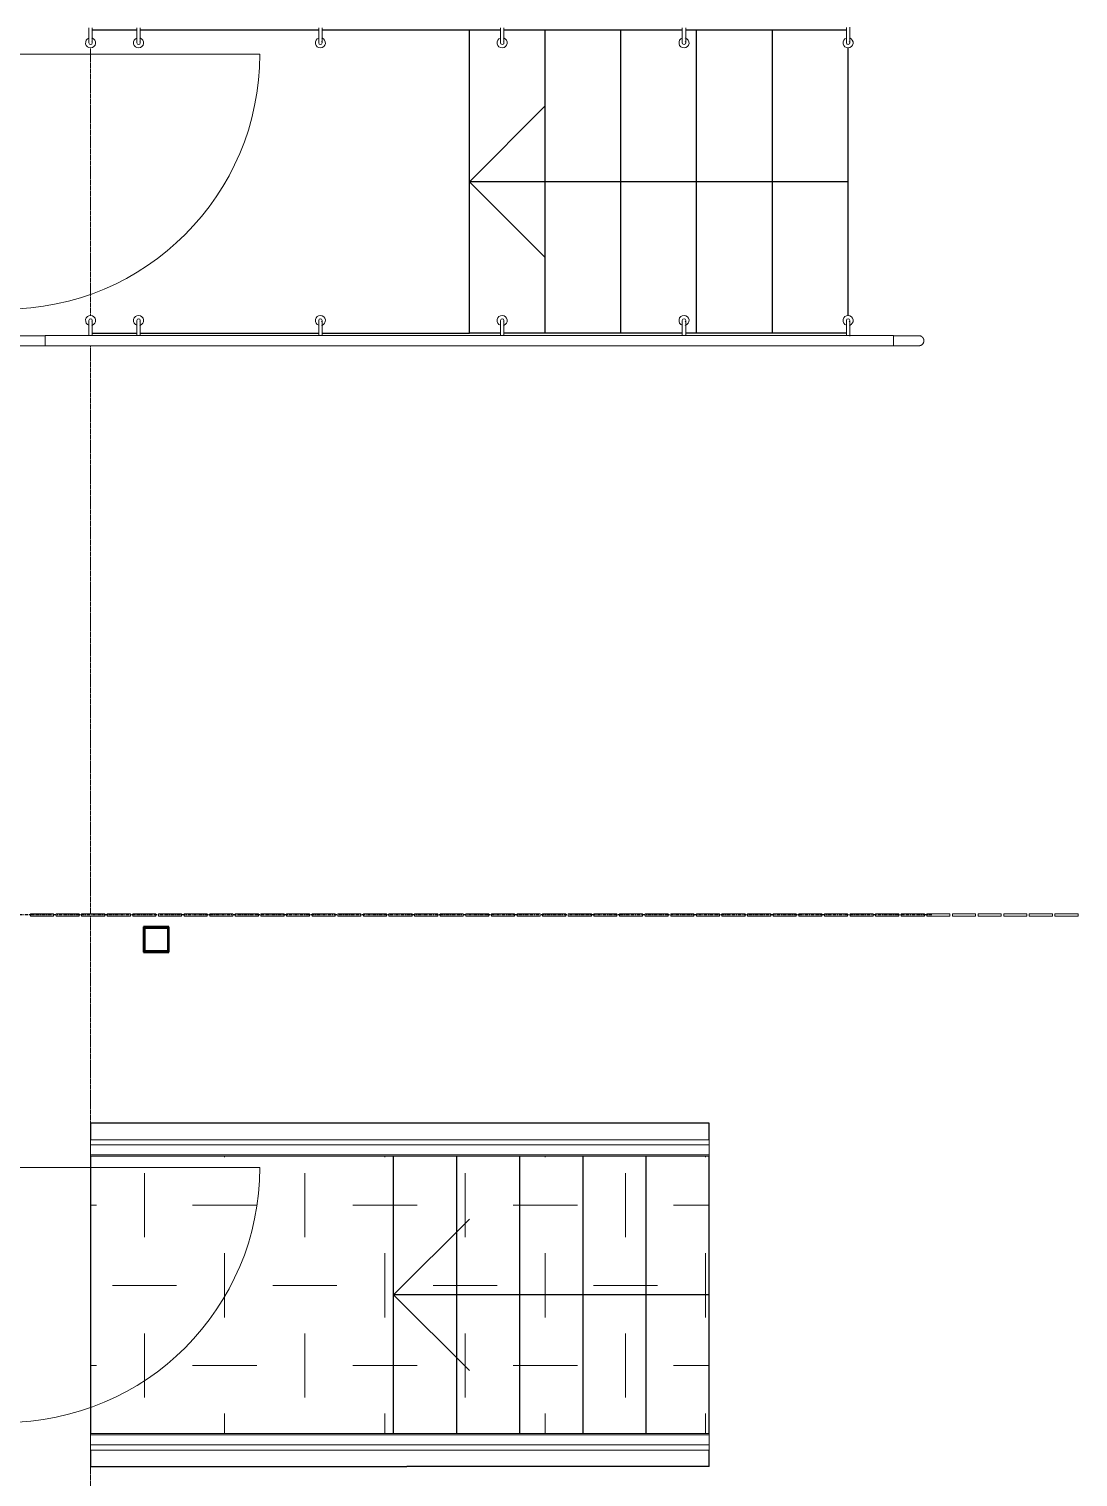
# Model space of a CAD drawing. Header units: millimetres. Extents: x 2140 to 223837, y 2113 to 170313.
# Drawn here: x 112557 to 116712, y 39531 to 45268 of the extents above; entities that cross this region are included whole.
import ezdxf

# ---------------------------------------------------------------- set-up
doc = ezdxf.new("R2010")
doc.units = ezdxf.units.MM
doc.linetypes.add('ADSK_Штриховая_ш3 п1_5', pattern=[4.5, 3, -1.5])
doc.linetypes.add('Линия сетки', pattern=[22.225, 12.7, -3.175, 3.175, -3.175])
for name, color, linetype, lineweight in [('A-DOOR', 7, 'Continuous', 18), ('A-GLAZ-CWMG', 7, 'Continuous', 18), ('S-COLS', 7, 'Continuous', 18), ('Балясины', 7, 'Continuous', 18), ('Верхние поручни', 7, 'Continuous', 18), ('Ограничения', 7, 'Continuous', 18), ('Поручни', 7, 'Continuous', 18)]:
    doc.layers.add(name, color=color, linetype=linetype, lineweight=lineweight)
doc.layers.add('Стены', color=7, linetype='Continuous')
pattern_1 = [(0, (61770, 82517.75), (317.5, 317.5), [254, -381]), (90, (62214.5, 82390.75), (-317.5, 317.5), [254, -381])]

# ---------------------------------------------------------------- blocks, each defined once
blk = doc.blocks.new('Наружная дверь 1-Навесная - 24698-81 - ДН21-10А ГОСТ 24698-81-555611-В_АР_ПЭ_01 Этаж')
at = {"layer": 'A-DOOR'}
blk.add_line((515, -50), (515, -1060), dxfattribs=at)
blk.add_arc((515, -50), 1010, 180, 270, dxfattribs=at)
blk = doc.blocks.new('Прямоугольный импост - 50х150 2-V123-В_АР_ПЭ_01 Этаж')
at = {"layer": 'A-GLAZ-CWMG'}
for p, q in [((48653.3, -42877.8), (48653.3, -42867.8)), ((48653.3, -42867.8), (48744.8, -42867.8)), ((48744.8, -42877.8), (48653.3, -42877.8)), ((48744.8, -42867.8), (48744.8, -42877.8))]:
    blk.add_line(p, q, dxfattribs=at)
blk = doc.blocks.new('Ограждение - Ограждение-737432-В_АР_ПЭ_01 Этаж')
at = {"layer": 'Поручни'}
for p, q in [((48891.9, -43783.2), (48891.9, -43763.2)), ((50091.9, -43763.2), (48891.9, -43763.2)), ((51341.9, -43763.2), (50091.9, -43763.2)), ((51341.9, -43763.2), (51341.9, -43783.2)), ((48891.9, -43823.2), (48891.9, -43783.2)), ((50091.9, -43783.2), (48891.9, -43783.2)), ((48891.9, -43828.2), (48891.9, -43823.2)), ((50091.9, -43823.2), (48891.9, -43823.2)), ((50091.9, -43828.2), (48891.9, -43828.2)), ((51341.9, -43783.2), (50091.9, -43783.2)), ((51341.9, -43823.2), (50091.9, -43823.2)), ((51341.9, -43828.2), (50091.9, -43828.2)), ((51341.9, -43783.2), (51341.9, -43823.2)), ((51341.9, -43823.2), (51341.9, -43828.2))]:
    blk.add_line(p, q, dxfattribs=at)
blk = doc.blocks.new('Ограждение - Ограждение-737494-В_АР_ПЭ_01 Этаж')
at = {"layer": 'Поручни'}
for p, q in [((48891.9, -44932.4), (48891.9, -44927.4)), ((50091.9, -44927.4), (48891.9, -44927.4)), ((48891.9, -44972.4), (48891.9, -44932.4)), ((50091.9, -44932.4), (48891.9, -44932.4)), ((48891.9, -44992.4), (48891.9, -44972.4)), ((50091.9, -44972.4), (48891.9, -44972.4)), ((51341.9, -44927.4), (50091.9, -44927.4)), ((51341.9, -44932.4), (50091.9, -44932.4)), ((51341.9, -44972.4), (50091.9, -44972.4)), ((51341.9, -44927.4), (51341.9, -44932.4)), ((51341.9, -44932.4), (51341.9, -44972.4)), ((51341.9, -44972.4), (51341.9, -44992.4)), ((50091.9, -44992.4), (48891.9, -44992.4)), ((51341.9, -44992.4), (50091.9, -44992.4))]:
    blk.add_line(p, q, dxfattribs=at)
blk = doc.blocks.new('Ограждение - D40 доп поручень 700-V140-В_АР_ПЭ_01 Этаж')
at = {"layer": 'Балясины'}
for p, q in [((-26.7, 6.7), (-62.3, 6.7)), ((-18.9, 6.7), (-53.3, 6.7)), ((-61.3, -6.7), (-26.7, -6.7)), ((-53.3, -6.7), (-20, -6.7))]:
    blk.add_line(p, q, dxfattribs=at)
at = {"layer": 'Балясины', "flags": 128}
for points in [[(-61, 6.7), (-60, 6.7), (-58.9, 6.7), (-57.9, 6.7), (-56.8, 6.7), (-55.8, 6.7), (-54.7, 6.7), (-53.6, 6.7), (-53.3, 6.7)], [(0, 6.7), (0, 6.7), (-0.1, 6.7), (-0.2, 6.7), (-0.3, 6.7), (-0.5, 6.7), (-0.8, 6.7), (-1, 6.7), (-1.4, 6.7), (-1.7, 6.7), (-2.1, 6.7), (-2.5, 6.7), (-3, 6.7), (-3.5, 6.7), (-4.1, 6.7), (-4.7, 6.7), (-5.3, 6.7), (-5.9, 6.7), (-6.6, 6.7), (-7.3, 6.7), (-8.1, 6.7), (-8.9, 6.7), (-9.7, 6.7), (-10.5, 6.7), (-11.4, 6.7), (-12.3, 6.7), (-13.2, 6.7), (-14.1, 6.7), (-15, 6.7), (-16, 6.7), (-17, 6.7), (-18, 6.7), (-19, 6.7), (-20, 6.7), (-21.1, 6.7), (-22.1, 6.7), (-23.2, 6.7), (-24.2, 6.7), (-25.3, 6.7), (-26.4, 6.7), (-26.7, 6.7)], [(-53.3, -6.7), (-54.4, -6.7), (-55.5, -6.7), (-56.5, -6.7), (-57.6, -6.7), (-58.6, -6.7), (-59.7, -6.7), (-60.7, -6.7)], [(-26.7, -6.7), (-25.6, -6.7), (-24.5, -6.7), (-23.5, -6.7), (-22.4, -6.7), (-21.4, -6.7), (-20.3, -6.7), (-19.3, -6.7), (-18.3, -6.7), (-17.3, -6.7), (-16.3, -6.7), (-15.3, -6.7), (-14.4, -6.7), (-13.4, -6.7), (-12.5, -6.7), (-11.6, -6.7), (-10.7, -6.7), (-9.9, -6.7), (-9.1, -6.7), (-8.3, -6.7), (-7.5, -6.7), (-6.8, -6.7), (-6.1, -6.7), (-5.5, -6.7), (-4.8, -6.7), (-4.2, -6.7), (-3.7, -6.7), (-3.1, -6.7), (-2.7, -6.7), (-2.2, -6.7), (-1.8, -6.7), (-1.4, -6.7), (-1.1, -6.7), (-0.8, -6.7), (-0.6, -6.7), (-0.4, -6.7), (-0.2, -6.7), (-0.1, -6.7), (0, -6.7), (0, -6.7)]]:
    blk.add_lwpolyline(points, dxfattribs=at)
at = {"layer": 'Балясины'}
for radius, start, end in [(20, 360, 165), (6.67, 90, 135), (6.67, 270, 90), (20, 199.63434, 360)]:
    blk.add_arc((0, 0), radius, start, end, dxfattribs=at)
blk.add_open_spline([(-18.9, 6.6), (-18.9, 6.5), (-19, 6.4), (-19.1, 6.1), (-19.1, 5.8), (-19.2, 5.8)], degree=3, knots=[0.5555556, 0.5555556, 0.5555556, 0.5555556, 0.5833333, 0.6527778, 0.6666667, 0.6666667, 0.6666667, 0.6666667], dxfattribs=at)
blk = doc.blocks.new('Ограждение - D40 доп поручень 700-735061-В_АР_ПЭ_01 Этаж')
at = {"layer": 'Балясины'}
for p, q in [((-26.7, 6.7), (-60, 6.7)), ((-18.9, 6.7), (-53.3, 6.7)), ((-60, -6.7), (-26.7, -6.7)), ((-53.3, -6.7), (-20, -6.7))]:
    blk.add_line(p, q, dxfattribs=at)
at = {"layer": 'Балясины', "flags": 128}
for points in [[(-60, 6.7), (-58.9, 6.7), (-57.9, 6.7), (-56.8, 6.7), (-55.8, 6.7), (-54.7, 6.7), (-53.6, 6.7), (-53.3, 6.7)], [(0, 6.7), (0, 6.7), (-0.1, 6.7), (-0.2, 6.7), (-0.3, 6.7), (-0.5, 6.7), (-0.8, 6.7), (-1, 6.7), (-1.4, 6.7), (-1.7, 6.7), (-2.1, 6.7), (-2.5, 6.7), (-3, 6.7), (-3.5, 6.7), (-4.1, 6.7), (-4.7, 6.7), (-5.3, 6.7), (-5.9, 6.7), (-6.6, 6.7), (-7.3, 6.7), (-8.1, 6.7), (-8.9, 6.7), (-9.7, 6.7), (-10.5, 6.7), (-11.4, 6.7), (-12.3, 6.7), (-13.2, 6.7), (-14.1, 6.7), (-15, 6.7), (-16, 6.7), (-17, 6.7), (-18, 6.7), (-19, 6.7), (-20, 6.7), (-21.1, 6.7), (-22.1, 6.7), (-23.2, 6.7), (-24.2, 6.7), (-25.3, 6.7), (-26.4, 6.7), (-26.7, 6.7)], [(-53.3, -6.7), (-54.4, -6.7), (-55.5, -6.7), (-56.5, -6.7), (-57.6, -6.7), (-58.6, -6.7), (-59.7, -6.7)], [(-26.7, -6.7), (-25.6, -6.7), (-24.5, -6.7), (-23.5, -6.7), (-22.4, -6.7), (-21.4, -6.7), (-20.3, -6.7), (-19.3, -6.7), (-18.3, -6.7), (-17.3, -6.7), (-16.3, -6.7), (-15.3, -6.7), (-14.4, -6.7), (-13.4, -6.7), (-12.5, -6.7), (-11.6, -6.7), (-10.7, -6.7), (-9.9, -6.7), (-9.1, -6.7), (-8.3, -6.7), (-7.5, -6.7), (-6.8, -6.7), (-6.1, -6.7), (-5.5, -6.7), (-4.8, -6.7), (-4.2, -6.7), (-3.7, -6.7), (-3.1, -6.7), (-2.7, -6.7), (-2.2, -6.7), (-1.8, -6.7), (-1.4, -6.7), (-1.1, -6.7), (-0.8, -6.7), (-0.6, -6.7), (-0.4, -6.7), (-0.2, -6.7), (-0.1, -6.7), (0, -6.7), (0, -6.7)]]:
    blk.add_lwpolyline(points, dxfattribs=at)
at = {"layer": 'Балясины'}
for radius, start, end in [(20, 360, 165), (6.67, 90, 135), (6.67, 270, 90), (20, 199.63434, 360)]:
    blk.add_arc((0, 0), radius, start, end, dxfattribs=at)
blk.add_open_spline([(-18.9, 6.6), (-18.9, 6.5), (-19, 6.4), (-19.1, 6.1), (-19.1, 5.8), (-19.2, 5.8)], degree=3, knots=[0.5555556, 0.5555556, 0.5555556, 0.5555556, 0.5833333, 0.6527778, 0.6666667, 0.6666667, 0.6666667, 0.6666667], dxfattribs=at)
blk = doc.blocks.new('Ограждение - D40 доп поручень 700-737857-В_АР_ПЭ_01 Этаж')
at = {"layer": 'Балясины'}
for p, q in [((-26.7, 6.7), (-60, 6.7)), ((-18.9, 6.7), (-53.3, 6.7)), ((-60, -6.7), (-26.7, -6.7)), ((-53.3, -6.7), (-20, -6.7))]:
    blk.add_line(p, q, dxfattribs=at)
at = {"layer": 'Балясины', "flags": 128}
for points in [[(-60, 6.7), (-58.9, 6.7), (-57.9, 6.7), (-56.8, 6.7), (-55.8, 6.7), (-54.7, 6.7), (-53.6, 6.7), (-53.3, 6.7)], [(0, 6.7), (0, 6.7), (-0.1, 6.7), (-0.2, 6.7), (-0.3, 6.7), (-0.5, 6.7), (-0.8, 6.7), (-1, 6.7), (-1.4, 6.7), (-1.7, 6.7), (-2.1, 6.7), (-2.5, 6.7), (-3, 6.7), (-3.5, 6.7), (-4.1, 6.7), (-4.7, 6.7), (-5.3, 6.7), (-5.9, 6.7), (-6.6, 6.7), (-7.3, 6.7), (-8.1, 6.7), (-8.9, 6.7), (-9.7, 6.7), (-10.5, 6.7), (-11.4, 6.7), (-12.3, 6.7), (-13.2, 6.7), (-14.1, 6.7), (-15, 6.7), (-16, 6.7), (-17, 6.7), (-18, 6.7), (-19, 6.7), (-20, 6.7), (-21.1, 6.7), (-22.1, 6.7), (-23.2, 6.7), (-24.2, 6.7), (-25.3, 6.7), (-26.4, 6.7), (-26.7, 6.7)], [(-53.3, -6.7), (-54.4, -6.7), (-55.5, -6.7), (-56.5, -6.7), (-57.6, -6.7), (-58.6, -6.7), (-59.7, -6.7)], [(-26.7, -6.7), (-25.6, -6.7), (-24.5, -6.7), (-23.5, -6.7), (-22.4, -6.7), (-21.4, -6.7), (-20.3, -6.7), (-19.3, -6.7), (-18.3, -6.7), (-17.3, -6.7), (-16.3, -6.7), (-15.3, -6.7), (-14.4, -6.7), (-13.4, -6.7), (-12.5, -6.7), (-11.6, -6.7), (-10.7, -6.7), (-9.9, -6.7), (-9.1, -6.7), (-8.3, -6.7), (-7.5, -6.7), (-6.8, -6.7), (-6.1, -6.7), (-5.5, -6.7), (-4.8, -6.7), (-4.2, -6.7), (-3.7, -6.7), (-3.1, -6.7), (-2.7, -6.7), (-2.2, -6.7), (-1.8, -6.7), (-1.4, -6.7), (-1.1, -6.7), (-0.8, -6.7), (-0.6, -6.7), (-0.4, -6.7), (-0.2, -6.7), (-0.1, -6.7), (0, -6.7), (0, -6.7)]]:
    blk.add_lwpolyline(points, dxfattribs=at)
at = {"layer": 'Балясины'}
for radius, start, end in [(20, 360, 165), (6.67, 90, 135), (6.67, 270, 90), (20, 199.63434, 360)]:
    blk.add_arc((0, 0), radius, start, end, dxfattribs=at)
blk.add_open_spline([(-18.9, 6.6), (-18.9, 6.5), (-19, 6.4), (-19.1, 6.1), (-19.1, 5.8), (-19.2, 5.8)], degree=3, knots=[0.5555556, 0.5555556, 0.5555556, 0.5555556, 0.5833333, 0.6527778, 0.6666667, 0.6666667, 0.6666667, 0.6666667], dxfattribs=at)
blk = doc.blocks.new('Ограждение - D40 доп поручень 700-737859-В_АР_ПЭ_01 Этаж')
at = {"layer": 'Балясины'}
for p, q in [((-26.7, 6.7), (-60, 6.7)), ((-18.9, 6.7), (-53.3, 6.7)), ((-60, -6.7), (-26.7, -6.7)), ((-53.3, -6.7), (-20, -6.7))]:
    blk.add_line(p, q, dxfattribs=at)
at = {"layer": 'Балясины', "flags": 128}
for points in [[(-60, 6.7), (-58.9, 6.7), (-57.9, 6.7), (-56.8, 6.7), (-55.8, 6.7), (-54.7, 6.7), (-53.6, 6.7), (-53.3, 6.7)], [(0, 6.7), (0, 6.7), (-0.1, 6.7), (-0.2, 6.7), (-0.3, 6.7), (-0.5, 6.7), (-0.8, 6.7), (-1, 6.7), (-1.4, 6.7), (-1.7, 6.7), (-2.1, 6.7), (-2.5, 6.7), (-3, 6.7), (-3.5, 6.7), (-4.1, 6.7), (-4.7, 6.7), (-5.3, 6.7), (-5.9, 6.7), (-6.6, 6.7), (-7.3, 6.7), (-8.1, 6.7), (-8.9, 6.7), (-9.7, 6.7), (-10.5, 6.7), (-11.4, 6.7), (-12.3, 6.7), (-13.2, 6.7), (-14.1, 6.7), (-15, 6.7), (-16, 6.7), (-17, 6.7), (-18, 6.7), (-19, 6.7), (-20, 6.7), (-21.1, 6.7), (-22.1, 6.7), (-23.2, 6.7), (-24.2, 6.7), (-25.3, 6.7), (-26.4, 6.7), (-26.7, 6.7)], [(-53.3, -6.7), (-54.4, -6.7), (-55.5, -6.7), (-56.5, -6.7), (-57.6, -6.7), (-58.6, -6.7), (-59.7, -6.7)], [(-26.7, -6.7), (-25.6, -6.7), (-24.5, -6.7), (-23.5, -6.7), (-22.4, -6.7), (-21.4, -6.7), (-20.3, -6.7), (-19.3, -6.7), (-18.3, -6.7), (-17.3, -6.7), (-16.3, -6.7), (-15.3, -6.7), (-14.4, -6.7), (-13.4, -6.7), (-12.5, -6.7), (-11.6, -6.7), (-10.7, -6.7), (-9.9, -6.7), (-9.1, -6.7), (-8.3, -6.7), (-7.5, -6.7), (-6.8, -6.7), (-6.1, -6.7), (-5.5, -6.7), (-4.8, -6.7), (-4.2, -6.7), (-3.7, -6.7), (-3.1, -6.7), (-2.7, -6.7), (-2.2, -6.7), (-1.8, -6.7), (-1.4, -6.7), (-1.1, -6.7), (-0.8, -6.7), (-0.6, -6.7), (-0.4, -6.7), (-0.2, -6.7), (-0.1, -6.7), (0, -6.7), (0, -6.7)]]:
    blk.add_lwpolyline(points, dxfattribs=at)
at = {"layer": 'Балясины'}
for radius, start, end in [(20, 360, 165), (6.67, 90, 135), (6.67, 270, 90), (20, 199.63434, 360)]:
    blk.add_arc((0, 0), radius, start, end, dxfattribs=at)
blk.add_open_spline([(-18.9, 6.6), (-18.9, 6.5), (-19, 6.4), (-19.1, 6.1), (-19.1, 5.8), (-19.2, 5.8)], degree=3, knots=[0.5555556, 0.5555556, 0.5555556, 0.5555556, 0.5833333, 0.6527778, 0.6666667, 0.6666667, 0.6666667, 0.6666667], dxfattribs=at)
blk = doc.blocks.new('Ограждение - Ограждение-737711-В_АР_ПЭ_01 Этаж')
for name, p, rotation in [('Ограждение - D40 доп поручень 700-735061-В_АР_ПЭ_01 Этаж', (48891.9, -39417.8), 270), ('Ограждение - D40 доп поручень 700-735061-В_АР_ПЭ_01 Этаж', (49081.9, -39417.8), 270), ('Ограждение - D40 доп поручень 700-735061-В_АР_ПЭ_01 Этаж', (49801.9, -39417.8), 270), ('Ограждение - D40 доп поручень 700-737859-В_АР_ПЭ_01 Этаж', (50521.9, -39417.8), 269.9999999999996), ('Ограждение - D40 доп поручень 700-737857-В_АР_ПЭ_01 Этаж', (51241.9, -39417.8), 269.9999999999996), ('Ограждение - D40 доп поручень 700-V140-В_АР_ПЭ_01 Этаж', (51891.9, -39417.8), 269.9999999999996)]:
    blk.add_blockref(name, p, dxfattribs=dict(rotation=rotation))
blk = doc.blocks.new('Ограждение - Ограждение-737783-В_АР_ПЭ_01 Этаж')
at = {"extrusion": (0, 0, -1), "zscale": -1}
for name, p, rotation in [('Ограждение - D40 доп поручень 700-735061-В_АР_ПЭ_01 Этаж', (-48891.9, -40517.8), 90.00000000000065), ('Ограждение - D40 доп поручень 700-735061-В_АР_ПЭ_01 Этаж', (-49081.9, -40517.8), 90.00000000000065), ('Ограждение - D40 доп поручень 700-735061-В_АР_ПЭ_01 Этаж', (-49801.9, -40517.8), 90.00000000000065), ('Ограждение - D40 доп поручень 700-737859-В_АР_ПЭ_01 Этаж', (-50521.9, -40517.8), 90.00000000000034), ('Ограждение - D40 доп поручень 700-737857-В_АР_ПЭ_01 Этаж', (-51241.9, -40517.8), 90.00000000000034), ('Ограждение - D40 доп поручень 700-V140-В_АР_ПЭ_01 Этаж', (-51891.9, -40517.8), 90.00000000000034)]:
    blk.add_blockref(name, p, dxfattribs=dict(at, rotation=rotation))
blk = doc.blocks.new('Тип верхнего поручня - Верхний поручень_Внутренний_-V142-В_АР_ПЭ_01 Этаж')
at = {"layer": 'Верхние поручни'}
for p, q in [((48711.9, -40617.8), (48711.9, -40577.8)), ((50380.1, -40577.8), (48711.9, -40577.8)), ((50402.5, -40577.8), (50380.1, -40577.8)), ((51881.3, -40577.8), (50402.5, -40577.8)), ((51903.7, -40577.8), (51881.3, -40577.8)), ((52071.9, -40577.8), (51903.7, -40577.8)), ((52071.9, -40617.8), (52071.9, -40577.8)), ((50380.1, -40617.8), (48711.9, -40617.8)), ((50402.5, -40617.8), (50380.1, -40617.8)), ((51881.3, -40617.8), (50402.5, -40617.8)), ((51903.7, -40617.8), (51881.3, -40617.8)), ((52071.9, -40617.8), (51903.7, -40617.8))]:
    blk.add_line(p, q, dxfattribs=at)
blk = doc.blocks.new('Тип верхнего поручня - Верхний поручень_Внутренний_-737827-В_АР_ПЭ_01 Этаж')
at = {"layer": 'Верхние поручни'}
for p, q in [((48891.9, -40577.8), (48711.9, -40577.8)), ((50380.1, -40577.8), (48891.9, -40577.8)), ((51872.4, -40577.8), (50393.5, -40577.8)), ((52071.9, -40577.8), (51903.7, -40577.8)), ((48711.9, -40617.8), (48891.9, -40617.8)), ((48891.9, -40617.8), (50380.1, -40617.8)), ((50393.5, -40617.8), (51872.4, -40617.8)), ((51903.7, -40617.8), (52071.9, -40617.8))]:
    blk.add_line(p, q, dxfattribs=at)
at = {"layer": 'Верхние поручни', "flags": 128}
for points in [[(50393.5, -40577.8), (50392.4, -40577.8), (50391.3, -40577.8), (50390.2, -40577.8), (50389.1, -40577.8), (50387.9, -40577.8), (50386.8, -40577.8), (50385.6, -40577.8), (50384.4, -40577.8), (50383.2, -40577.8), (50382, -40577.8), (50380.8, -40577.8), (50380.1, -40577.8)], [(51872.4, -40577.8), (51874.9, -40577.8), (51877.5, -40577.8), (51880.1, -40577.8), (51882.8, -40577.8), (51885.5, -40577.8), (51888.2, -40577.8), (51890.9, -40577.8), (51893.7, -40577.8), (51896.5, -40577.8), (51899.3, -40577.8), (51902.1, -40577.8), (51903.7, -40577.8)], [(50380.1, -40617.8), (50381.3, -40617.8), (50382.5, -40617.8), (50383.7, -40617.8), (50384.9, -40617.8), (50386.1, -40617.8), (50387.2, -40617.8), (50388.4, -40617.8), (50389.5, -40617.8), (50390.7, -40617.8), (50391.8, -40617.8), (50392.9, -40617.8), (50393.5, -40617.8)], [(51903.7, -40617.8), (51900.9, -40617.8), (51898.1, -40617.8), (51895.3, -40617.8), (51892.6, -40617.8), (51889.8, -40617.8), (51887.1, -40617.8), (51884.4, -40617.8), (51881.7, -40617.8), (51879, -40617.8), (51876.4, -40617.8), (51873.9, -40617.8), (51872.4, -40617.8)]]:
    blk.add_lwpolyline(points, dxfattribs=at)
blk = doc.blocks.new('Тип верхнего поручня - D40 шаг 200-140673-В_АР_ПЭ_01 Этаж')
at = {"layer": 'Ограничения', "flags": 128}
for points in [[(0, 20), (4, 20), (8, 20), (12, 20), (15.9, 20), (19.9, 20), (23.8, 20), (27.6, 20), (31.5, 20), (35.2, 20), (38.9, 20), (42.6, 20), (46.2, 20), (49.7, 20), (53.1, 20), (56.5, 20), (59.7, 20), (62.9, 20), (65.9, 20), (68.9, 20), (71.7, 20), (74.5, 20), (77.1, 20), (79.6, 20), (81.9, 20), (84.1, 20), (86.2, 20), (88.2, 20), (90, 20), (91.7, 20), (93.2, 20), (94.6, 20), (95.8, 20), (96.9, 20), (97.8, 20), (98.5, 20), (99.1, 20), (99.6, 20), (99.9, 20), (100, 20), (100, 20)], [(100, 20), (99.9, 20), (99.7, 20), (99.3, 20), (98.7, 20), (98, 20), (97.1, 20), (96.1, 20), (94.9, 20), (93.6, 20), (92.1, 20), (90.5, 20), (88.7, 20), (86.8, 20), (84.7, 20), (82.5, 20), (80.2, 20), (77.8, 20), (75.2, 20), (72.5, 20), (69.7, 20), (66.7, 20), (63.7, 20), (60.6, 20), (57.4, 20), (54, 20), (50.6, 20), (47.1, 20), (43.6, 20), (39.9, 20), (36.2, 20), (32.5, 20), (28.7, 20), (24.8, 20), (20.9, 20), (17, 20), (13, 20), (9.1, 20), (5.1, 20), (1.1, 20), (0, 20)], [(100, 20), (100.8, 20), (101.6, 19.9), (102.4, 19.9), (103.2, 19.7), (104, 19.6), (104.8, 19.4), (105.5, 19.2), (106.3, 19), (107, 18.7), (107.8, 18.4), (108.5, 18.1), (109.2, 17.7), (109.9, 17.4), (110.6, 16.9), (111.3, 16.5), (111.9, 16), (112.6, 15.6), (113.2, 15), (113.8, 14.5), (114.3, 13.9), (114.9, 13.3), (115.4, 12.7), (115.9, 12.1), (116.4, 11.5), (116.8, 10.8), (117.2, 10.1), (117.6, 9.4), (118, 8.7), (118.3, 8), (118.6, 7.2), (118.9, 6.5), (119.2, 5.7), (119.4, 5), (119.6, 4.2), (119.7, 3.4), (119.8, 2.6), (119.9, 1.8), (120, 1), (120, 0.2), (120, 0)], [(0, -20), (4, -20), (8, -20), (12, -20), (15.9, -20), (19.9, -20), (23.8, -20), (27.6, -20), (31.5, -20), (35.2, -20), (38.9, -20), (42.6, -20), (46.2, -20), (49.7, -20), (53.1, -20), (56.5, -20), (59.7, -20), (62.9, -20), (65.9, -20), (68.9, -20), (71.7, -20), (74.5, -20), (77.1, -20), (79.6, -20), (81.9, -20), (84.1, -20), (86.2, -20), (88.2, -20), (90, -20), (91.7, -20), (93.2, -20), (94.6, -20), (95.8, -20), (96.9, -20), (97.8, -20), (98.5, -20), (99.1, -20), (99.6, -20), (99.9, -20), (100, -20), (100, -20)], [(100, -20), (99.9, -20), (99.7, -20), (99.3, -20), (98.7, -20), (98, -20), (97.1, -20), (96.1, -20), (94.9, -20), (93.6, -20), (92.1, -20), (90.5, -20), (88.7, -20), (86.8, -20), (84.7, -20), (82.5, -20), (80.2, -20), (77.8, -20), (75.2, -20), (72.5, -20), (69.7, -20), (66.7, -20), (63.7, -20), (60.6, -20), (57.4, -20), (54, -20), (50.6, -20), (47.1, -20), (43.6, -20), (39.9, -20), (36.2, -20), (32.5, -20), (28.7, -20), (24.8, -20), (20.9, -20), (17, -20), (13, -20), (9.1, -20), (5.1, -20), (1.1, -20), (0, -20)], [(120, 0), (120, -0.8), (119.9, -1.6), (119.9, -2.4), (119.7, -3.2), (119.6, -4), (119.4, -4.8), (119.2, -5.5), (119, -6.3), (118.7, -7), (118.4, -7.8), (118.1, -8.5), (117.7, -9.2), (117.4, -9.9), (116.9, -10.6), (116.5, -11.3), (116, -11.9), (115.6, -12.6), (115, -13.2), (114.5, -13.8), (113.9, -14.3), (113.3, -14.9), (112.7, -15.4), (112.1, -15.9), (111.5, -16.4), (110.8, -16.8), (110.1, -17.2), (109.4, -17.6), (108.7, -18), (108, -18.3), (107.2, -18.6), (106.5, -18.9), (105.7, -19.2), (105, -19.4), (104.2, -19.6), (103.4, -19.7), (102.6, -19.8), (101.8, -19.9), (101, -20), (100.2, -20), (100, -20)]]:
    blk.add_lwpolyline(points, dxfattribs=at)
blk = doc.blocks.new('Гнутый квадратный профиль _ТУ 36-2287-80_-Колонна - гнутый квадрат_ проф_100x4-745895-В_АР_ПЭ_01 Этаж')
at = {"layer": 'S-COLS', "lineweight": 9}
h = blk.add_hatch(dxfattribs=at)
h.set_pattern_fill('FP_140', color=256, style=0, pattern_type=2)
h.set_pattern_definition([(45, (-49151.9, 42969.98), (-212.132, 212.132), [])])
h.paths.add_polyline_path([(50, -50), (50, 50), (-50, 50), (-50, -50)], flags=0)
h.paths.add_polyline_path([(-46, -46), (-46, 46), (46, 46), (46, -46)], flags=0)
at = {"layer": 'S-COLS', "lineweight": 40}
for p, q in [((50, 50), (-50, 50)), ((-50, 50), (-50, -50)), ((-46, -46), (-46, 46)), ((-46, 46), (46, 46)), ((46, 46), (46, -46)), ((50, -50), (50, 50)), ((-50, -50), (50, -50)), ((46, -46), (-46, -46))]:
    blk.add_line(p, q, dxfattribs=at)
blk = doc.blocks.new('Помещение')
at = {"lineweight": 9}
h = blk.add_hatch(dxfattribs=at)
h.set_pattern_fill('FP_115', color=256, style=0, pattern_type=2)
h.set_pattern_definition(pattern_1)
h.paths.add_polyline_path([(111861.9036, 37590.3347), (111861.9036, 38689.5347), (110661.9036, 38689.5347), (110661.9036, 37590.3347), (110676.0565, 37590.3347)], flags=0)
h = blk.add_hatch(dxfattribs=at)
h.set_pattern_fill('FP_117', color=256, style=0, pattern_type=2)
h.set_pattern_definition(pattern_1)
h.paths.add_polyline_path([(111861.9036, 37590.3347), (112111.9036, 37590.3347), (112111.9036, 38689.5347), (111861.9036, 38689.5347), (111861.9036, 38634.2472)], flags=0)
h = blk.add_hatch(dxfattribs=at)
h.set_pattern_fill('FP_117', color=256, style=0, pattern_type=2)
h.set_pattern_definition(pattern_1)
h.paths.add_polyline_path([(112111.9036, 37590.3347), (112361.9036, 37590.3347), (112361.9036, 38689.5347), (112111.9036, 38689.5347), (112111.9036, 38634.2472)], flags=0)
h = blk.add_hatch(dxfattribs=at)
h.set_pattern_fill('FP_116', color=256, style=0, pattern_type=2)
h.set_pattern_definition(pattern_1)
h.paths.add_polyline_path([(112361.9036, 37590.3347), (112611.9036, 37590.3347), (112611.9036, 38689.5347), (112361.9036, 38689.5347), (112361.9036, 38634.2472)], flags=0)
h = blk.add_hatch(dxfattribs=at)
h.set_pattern_fill('FP_115', color=256, style=0, pattern_type=2)
h.set_pattern_definition(pattern_1)
h.paths.add_polyline_path([(112611.9036, 37590.3347), (112861.9036, 37590.3347), (112861.9036, 38689.5347), (112611.9036, 38689.5347), (112611.9036, 38634.2472)], flags=0)
h = blk.add_hatch(dxfattribs=at)
h.set_pattern_fill('FP_115', color=256, style=0, pattern_type=2)
h.set_pattern_definition(pattern_1)
h.paths.add_polyline_path([(112861.9036, 37590.3347), (113111.9036, 37590.3347), (113111.9036, 38689.5347), (112861.9036, 38689.5347), (112861.9036, 38634.2472)], flags=0)
for p, q in [((110845.5296, 43149.9347), (110668.2777, 43149.9347)), ((111565.5296, 43149.9347), (110858.2777, 43149.9347)), ((112161.9036, 43149.9347), (111578.2777, 43149.9347)), ((112161.9036, 41949.9347), (112161.9036, 43149.9347)), ((112285.5296, 43149.9347), (112161.9036, 43149.9347)), ((112161.9036, 41949.9347), (112161.9036, 43149.9347)), ((112461.9036, 43149.9347), (112298.2777, 43149.9347)), ((112761.9036, 43149.9347), (112461.9036, 43149.9347)), ((112461.9036, 41949.9347), (112461.9036, 43149.9347)), ((112461.9036, 41949.9347), (112461.9036, 43149.9347)), ((113005.5296, 43149.9347), (112761.9036, 43149.9347)), ((112761.9036, 41949.9347), (112761.9036, 43149.9347)), ((112761.9036, 41949.9347), (112761.9036, 43149.9347)), ((113061.9036, 43149.9347), (113018.2777, 43149.9347)), ((113361.9036, 43149.9347), (113061.9036, 43149.9347)), ((113061.9036, 41949.9347), (113061.9036, 43149.9347)), ((113061.9036, 41949.9347), (113061.9036, 43149.9347)), ((113655.5296, 43149.9347), (113361.9036, 43149.9347)), ((113361.9036, 41949.9347), (113361.9036, 43149.9347)), ((113361.9036, 41949.9347), (113361.9036, 43149.9347)), ((113661.9036, 42019.9347), (113661.9036, 43079.9347)), ((113661.9036, 42019.9347), (113661.9036, 43079.9347)), ((112161.9036, 42549.9347), (112461.9036, 42849.9347)), ((112461.9036, 42549.9347), (112161.9036, 42549.9347)), ((112161.9036, 42549.9347), (112461.9036, 42249.9347)), ((112761.9036, 42549.9347), (112461.9036, 42549.9347)), ((113061.9036, 42549.9347), (112761.9036, 42549.9347)), ((113361.9036, 42549.9347), (113061.9036, 42549.9347)), ((113661.9036, 42549.9347), (113361.9036, 42549.9347)), ((110668.2777, 41949.9347), (110845.5296, 41949.9347)), ((110858.2777, 41949.9347), (111565.5296, 41949.9347)), ((111578.2777, 41949.9347), (112161.9036, 41949.9347)), ((112285.5296, 41949.9347), (112161.9036, 41949.9347)), ((112461.9036, 41949.9347), (112298.2777, 41949.9347)), ((112761.9036, 41949.9347), (112461.9036, 41949.9347)), ((113005.5296, 41949.9347), (112761.9036, 41949.9347)), ((113061.9036, 41949.9347), (113018.2777, 41949.9347)), ((113361.9036, 41949.9347), (113061.9036, 41949.9347)), ((113655.5296, 41949.9347), (113361.9036, 41949.9347)), ((110661.9036, 38819.9347), (110661.9036, 38754.5347)), ((111914.5306, 38819.9347), (110661.9036, 38819.9347)), ((113111.9036, 38819.9347), (111914.5306, 38819.9347)), ((113111.9036, 38754.5347), (113111.9036, 38819.9347)), ((110661.9036, 38689.5347), (110661.9036, 37590.3347)), ((111861.9036, 37590.3347), (111861.9036, 38689.5347)), ((111861.9036, 37590.3347), (111861.9036, 38689.5347)), ((112111.9036, 37590.3347), (112111.9036, 38689.5347)), ((112111.9036, 37590.3347), (112111.9036, 38689.5347)), ((112361.9036, 37590.3347), (112361.9036, 38689.5347)), ((112361.9036, 37590.3347), (112361.9036, 38689.5347)), ((112611.9036, 37590.3347), (112611.9036, 38689.5347)), ((112611.9036, 37590.3347), (112611.9036, 38689.5347)), ((112861.9036, 37590.3347), (112861.9036, 38689.5347)), ((112861.9036, 37590.3347), (112861.9036, 38689.5347)), ((113111.9036, 37590.3347), (113111.9036, 38689.5347)), ((113111.9036, 37590.3347), (113111.9036, 38689.5347)), ((111861.9036, 38139.9347), (112161.9036, 38439.9347)), ((112111.9036, 38139.9347), (111861.9036, 38139.9347)), ((111861.9036, 38139.9347), (112161.9036, 37839.9347)), ((112361.9036, 38139.9347), (112111.9036, 38139.9347)), ((112611.9036, 38139.9347), (112361.9036, 38139.9347)), ((112861.9036, 38139.9347), (112611.9036, 38139.9347)), ((113111.9036, 38139.9347), (112861.9036, 38139.9347)), ((110661.9036, 37525.3347), (110661.9036, 37459.9347)), ((113111.9036, 37459.9347), (113111.9036, 37525.3347)), ((110661.9036, 37459.9347), (111914.5306, 37459.9347)), ((113111.9036, 37459.9347), (111914.5306, 37459.9347))]:
    blk.add_line(p, q)
at = {"color": 7, "linetype": 'ADSK_Штриховая_ш3 п1_5', "lineweight": 18}
for p, q in [((110661.9036, 43079.9347), (110661.9036, 42019.9347)), ((110661.9036, 41899.9347), (110661.9036, 39649.9347)), ((110661.9036, 39639.9347), (110661.9036, 38754.5347)), ((110661.9036, 38689.5347), (110661.9036, 37590.3347)), ((110661.9036, 37525.3347), (110661.9036, 33649.9347))]:
    blk.add_line(p, q, dxfattribs=at)
at = {"color": 9, "linetype": 'Линия сетки', "true_color": 0xc7c8ca}
blk.add_line((113992.9741, 39644.9347), (7061.0864, 39644.9347), dxfattribs=at)
for name, p in [('Ограждение - Ограждение-737711-В_АР_ПЭ_01 Этаж', (61770, 82517.7536)), ('Ограждение - Ограждение-737783-В_АР_ПЭ_01 Этаж', (61770, 82517.7536)), ('Тип верхнего поручня - Верхний поручень_Внутренний_-V142-В_АР_ПЭ_01 Этаж', (61770, 82517.7536)), ('Тип верхнего поручня - Верхний поручень_Внутренний_-737827-В_АР_ПЭ_01 Этаж', (61770, 82517.7536)), ('Тип верхнего поручня - D40 шаг 200-140673-В_АР_ПЭ_01 Этаж', (113841.9036, 41919.9347)), ('Прямоугольный импост - 50х150 2-V123-В_АР_ПЭ_01 Этаж', (61770, 82517.7536)), ('Прямоугольный импост - 50х150 2-V123-В_АР_ПЭ_01 Этаж', (61871.4407, 82517.7536)), ('Прямоугольный импост - 50х150 2-V123-В_АР_ПЭ_01 Этаж', (61972.8814, 82517.7536)), ('Прямоугольный импост - 50х150 2-V123-В_АР_ПЭ_01 Этаж', (62074.322, 82517.7536)), ('Прямоугольный импост - 50х150 2-V123-В_АР_ПЭ_01 Этаж', (62175.7627, 82517.7536)), ('Прямоугольный импост - 50х150 2-V123-В_АР_ПЭ_01 Этаж', (62277.2034, 82517.7536)), ('Прямоугольный импост - 50х150 2-V123-В_АР_ПЭ_01 Этаж', (62378.6441, 82517.7536)), ('Прямоугольный импост - 50х150 2-V123-В_АР_ПЭ_01 Этаж', (62480.0847, 82517.7536)), ('Прямоугольный импост - 50х150 2-V123-В_АР_ПЭ_01 Этаж', (62581.5254, 82517.7536)), ('Прямоугольный импост - 50х150 2-V123-В_АР_ПЭ_01 Этаж', (62682.9661, 82517.7536)), ('Прямоугольный импост - 50х150 2-V123-В_АР_ПЭ_01 Этаж', (62784.4068, 82517.7536)), ('Прямоугольный импост - 50х150 2-V123-В_АР_ПЭ_01 Этаж', (62885.8475, 82517.7536)), ('Прямоугольный импост - 50х150 2-V123-В_АР_ПЭ_01 Этаж', (62987.2881, 82517.7536)), ('Прямоугольный импост - 50х150 2-V123-В_АР_ПЭ_01 Этаж', (63088.7288, 82517.7536)), ('Прямоугольный импост - 50х150 2-V123-В_АР_ПЭ_01 Этаж', (63190.1695, 82517.7536)), ('Прямоугольный импост - 50х150 2-V123-В_АР_ПЭ_01 Этаж', (63291.6102, 82517.7536)), ('Прямоугольный импост - 50х150 2-V123-В_АР_ПЭ_01 Этаж', (63393.0508, 82517.7536)), ('Прямоугольный импост - 50х150 2-V123-В_АР_ПЭ_01 Этаж', (63494.4915, 82517.7536)), ('Прямоугольный импост - 50х150 2-V123-В_АР_ПЭ_01 Этаж', (63595.9322, 82517.7536)), ('Прямоугольный импост - 50х150 2-V123-В_АР_ПЭ_01 Этаж', (63697.3729, 82517.7536)), ('Прямоугольный импост - 50х150 2-V123-В_АР_ПЭ_01 Этаж', (63798.8136, 82517.7536)), ('Прямоугольный импост - 50х150 2-V123-В_АР_ПЭ_01 Этаж', (63900.2542, 82517.7536)), ('Прямоугольный импост - 50х150 2-V123-В_АР_ПЭ_01 Этаж', (64001.6949, 82517.7536)), ('Прямоугольный импост - 50х150 2-V123-В_АР_ПЭ_01 Этаж', (64103.1356, 82517.7536)), ('Прямоугольный импост - 50х150 2-V123-В_АР_ПЭ_01 Этаж', (64204.5763, 82517.7536)), ('Прямоугольный импост - 50х150 2-V123-В_АР_ПЭ_01 Этаж', (64306.0169, 82517.7536)), ('Прямоугольный импост - 50х150 2-V123-В_АР_ПЭ_01 Этаж', (64407.4576, 82517.7536)), ('Прямоугольный импост - 50х150 2-V123-В_АР_ПЭ_01 Этаж', (64508.8983, 82517.7536)), ('Прямоугольный импост - 50х150 2-V123-В_АР_ПЭ_01 Этаж', (64610.339, 82517.7536)), ('Прямоугольный импост - 50х150 2-V123-В_АР_ПЭ_01 Этаж', (64711.7797, 82517.7536)), ('Прямоугольный импост - 50х150 2-V123-В_АР_ПЭ_01 Этаж', (64813.2203, 82517.7536)), ('Прямоугольный импост - 50х150 2-V123-В_АР_ПЭ_01 Этаж', (64914.661, 82517.7536)), ('Прямоугольный импост - 50х150 2-V123-В_АР_ПЭ_01 Этаж', (65016.1017, 82517.7536)), ('Прямоугольный импост - 50х150 2-V123-В_АР_ПЭ_01 Этаж', (65117.5424, 82517.7536)), ('Прямоугольный импост - 50х150 2-V123-В_АР_ПЭ_01 Этаж', (65218.9831, 82517.7536)), ('Прямоугольный импост - 50х150 2-V123-В_АР_ПЭ_01 Этаж', (65320.4237, 82517.7536)), ('Прямоугольный импост - 50х150 2-V123-В_АР_ПЭ_01 Этаж', (65421.8644, 82517.7536)), ('Прямоугольный импост - 50х150 2-V123-В_АР_ПЭ_01 Этаж', (65523.3051, 82517.7536)), ('Прямоугольный импост - 50х150 2-V123-В_АР_ПЭ_01 Этаж', (65624.7458, 82517.7536)), ('Прямоугольный импост - 50х150 2-V123-В_АР_ПЭ_01 Этаж', (65726.1864, 82517.7536)), ('Прямоугольный импост - 50х150 2-V123-В_АР_ПЭ_01 Этаж', (65827.6271, 82517.7536)), ('Гнутый квадратный профиль _ТУ 36-2287-80_-Колонна - гнутый квадрат_ проф_100x4-745895-В_АР_ПЭ_01 Этаж', (110921.9036, 39547.7737)), ('Ограждение - Ограждение-737432-В_АР_ПЭ_01 Этаж', (61770, 82517.7536)), ('Ограждение - Ограждение-737494-В_АР_ПЭ_01 Этаж', (61770, 82517.7536))]:
    blk.add_blockref(name, p)
for name, p, rotation in [('Наружная дверь 1-Навесная - 24698-81 - ДН21-10А ГОСТ 24698-81-555611-В_АР_ПЭ_01 Этаж', (110271.9036, 42539.9347), 89.99999999999991), ('Тип верхнего поручня - D40 шаг 200-140673-В_АР_ПЭ_01 Этаж', (110481.9036, 41919.9347), 180), ('Наружная дверь 1-Навесная - 24698-81 - ДН21-10А ГОСТ 24698-81-555611-В_АР_ПЭ_01 Этаж', (110271.9036, 38129.9347), 89.99999999999991)]:
    blk.add_blockref(name, p, dxfattribs=dict(rotation=rotation))

msp = doc.modelspace()

# ---------------------------------------------------------------- block references
at = {"layer": 'Стены'}
msp.add_blockref('Помещение', (2139.8, 2112.9), dxfattribs=at)

doc.saveas('drawing.dxf')
